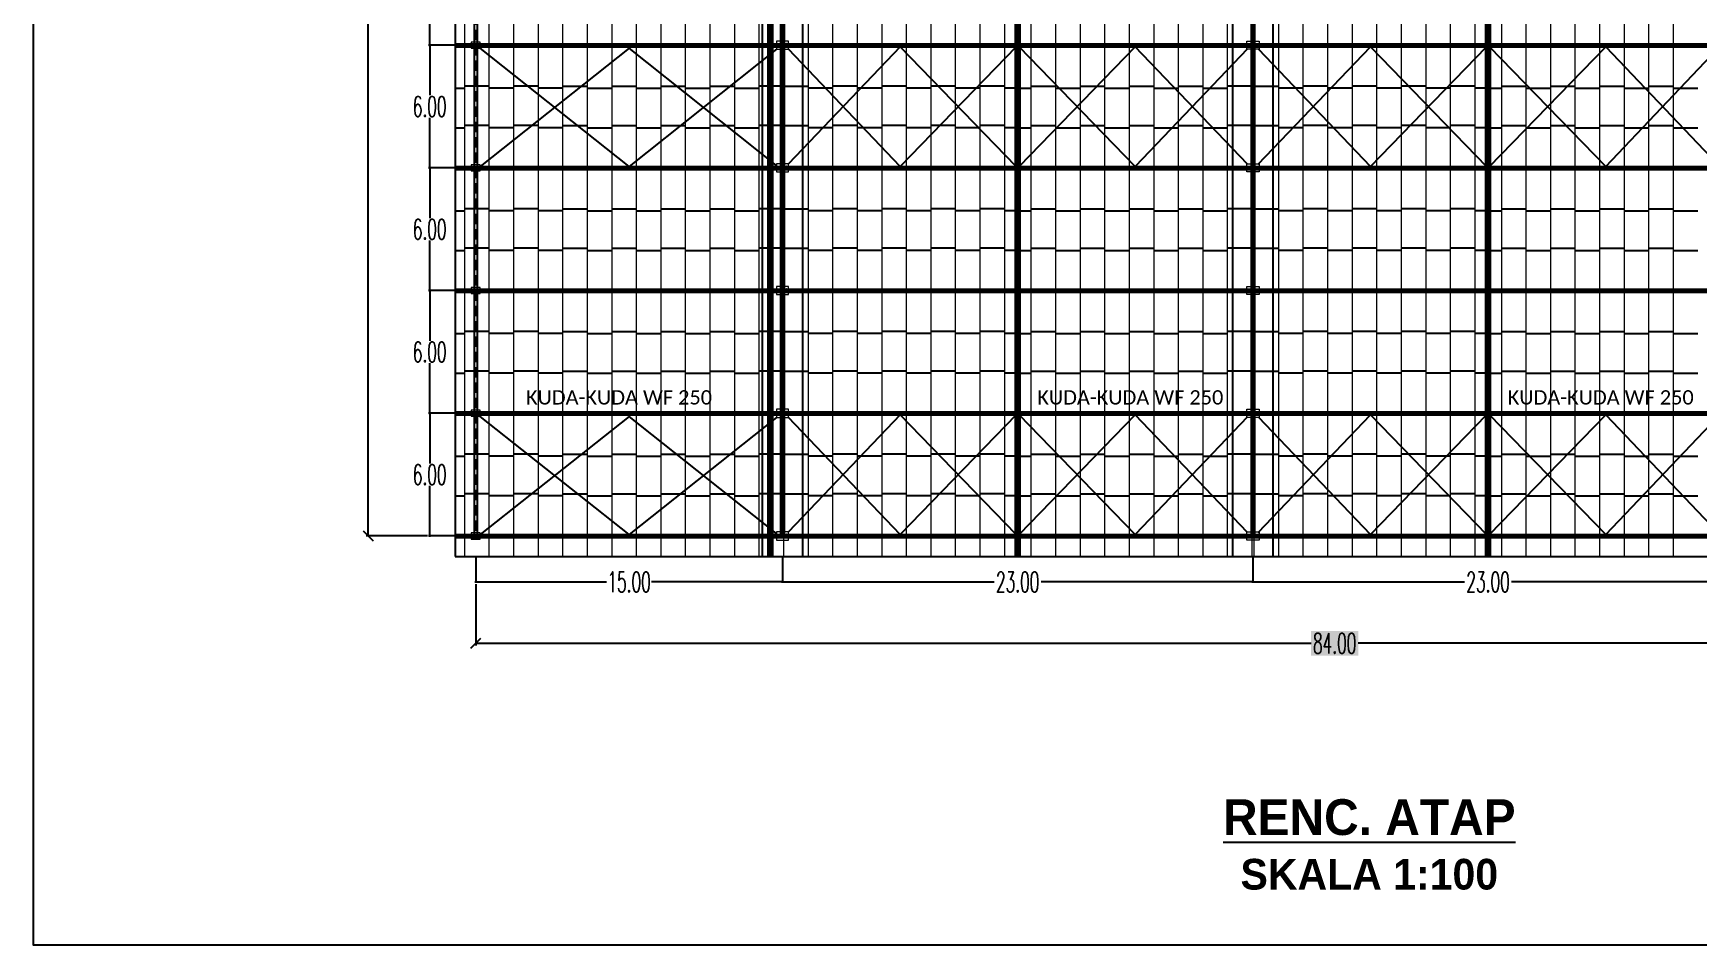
# Model space of a CAD drawing. Header units: millimetres. Extents: x 2491 to 3310, y 1470 to 1581.
# Drawn here: x 3083.6 to 3165, y 1490.7 to 1535.3 of the extents above; entities that cross this region are included whole.
import ezdxf

# ---------------------------------------------------------------- set-up
doc = ezdxf.new("R2010")
doc.units = ezdxf.units.MM
doc.linetypes.add('HIDDEN', pattern=[0.375, 0.25, -0.125])
for name, color, linetype in [('Atap', 3, 'Continuous'), ('GR', 7, 'Continuous'), ('KOP TEKS', 1, 'Continuous')]:
    doc.layers.add(name, color=color, linetype=linetype)
for name, color, linetype, lineweight in [('GRS-TIPIS', 253, 'Continuous', 9), ('HAT', 8, 'Continuous', 9), ('Pondasi', 6, 'Continuous', 9)]:
    doc.layers.add(name, color=color, linetype=linetype, lineweight=lineweight)
doc.styles.add('-DIM2', font='simplex.shx', dxfattribs={"width": 0.55})
doc.styles.get("Standard").update_dxf_attribs({"font": 'arial.ttf'})
doc.dimstyles.new('DENAH KANTOR', dxfattribs={"dimtxt": 1, "dimasz": 0.05, "dimexe": 0.05, "dimexo": 0.05, "dimgap": 0.05, "dimtad": 0, "dimtih": 1, "dimtoh": 1, "dimzin": 0, "dimdsep": 46, "dimtxsty": '-DIM2', "dimblk": 'ARCHTICK', "dimcen": 0.3, "dimdle": 0.05, "dimclrd": 1, "dimclre": 1, "dimclrt": 7, "dimadec": 0, "dimazin": 0, "dimtfac": 1, "dimtix": 1, "dimtofl": 0, "dimtmove": 0, "dimatfit": 3, "dimldrblk": 'ARCHTICK', "dimfxl": 1, "dimtolj": 1, "dimtzin": 0, "dimarcsym": 0})
doc.dimstyles.new('DIMENSI WARNA 2.1', dxfattribs={"dimtxt": 1, "dimasz": 0.5, "dimexe": 0.1, "dimexo": 0.1, "dimgap": 0.05, "dimtad": 0, "dimtih": 1, "dimtoh": 1, "dimrnd": 0.0025, "dimzin": 0, "dimdsep": 46, "dimtxsty": '-DIM2', "dimblk": 'ARCHTICK', "dimcen": 0.1, "dimclrd": 1, "dimclre": 1, "dimclrt": 256, "dimadec": 0, "dimazin": 0, "dimtfac": 1, "dimtofl": 0, "dimtmove": 0, "dimatfit": 3, "dimldrblk": 'ARCHTICK', "dimfxl": 0.18, "dimtfill": 2, "dimtfillclr": 256, "dimtolj": 1, "dimtzin": 0, "dimarcsym": 0})

# ---------------------------------------------------------------- blocks, each defined once
blk = doc.blocks.new('_ArchTick')
at = {"color": 0, "linetype": 'ByBlock', "const_width": 0.15}
blk.add_lwpolyline([(-0.5, -0.5), (0.5, 0.5)], dxfattribs=at)
blk = doc.blocks.new('*D211')
at = {"layer": 'Defpoints', "color": 0, "transparency": 16777216}
for p in [(3099.952, 1570.733), (3102.952, 1570.733), (3102.952, 1510.733)]:
    blk.add_point(p, dxfattribs=at)
at = {"layer": 'GR', "color": 1, "lineweight": -2, "transparency": 16777216}
for p, q in [((3102.852, 1570.733), (3099.852, 1570.733)), ((3099.952, 1570.733), (3099.952, 1541.283)), ((3099.952, 1510.733), (3099.952, 1540.183)), ((3102.852, 1510.733), (3099.852, 1510.733))]:
    blk.add_line(p, q, dxfattribs=at)
at = {"layer": 'GR', "color": 1, "lineweight": -2, "transparency": 16777216, "xscale": 0.5, "yscale": 0.5, "zscale": 0.5}
for p, rotation in [((3099.952, 1570.733), 90), ((3099.952, 1510.733), 270)]:
    blk.add_blockref('_ArchTick', p, dxfattribs=dict(at, rotation=rotation))
at = {"layer": 'GR', "color": 240, "transparency": 16777216, "insert": (3099.952, 1540.733), "char_height": 1, "attachment_point": 5, "style": '-DIM2', "bg_fill": 1, "box_fill_scale": 1.1, "bg_fill_color": 256, "bg_fill_true_color": 16180224, "bg_fill_transparency": 0}
blk.add_mtext('\\A1;60.00', dxfattribs=at)
blk = doc.blocks.new('*D216')
at = {"layer": 'Defpoints', "color": 0, "linetype": 'Continuous', "transparency": 16777216}
for p in [(3102.952, 1528.733), (3104.202, 1528.733), (3104.202, 1522.733)]:
    blk.add_point(p, dxfattribs=at)
at = {"layer": 'GR', "color": 1, "linetype": 'Continuous', "lineweight": -2, "transparency": 16777216}
for p, q in [((3104.152, 1528.733), (3102.902, 1528.733)), ((3102.952, 1528.783), (3102.952, 1526.283)), ((3102.952, 1522.683), (3102.952, 1525.183)), ((3104.152, 1522.733), (3102.902, 1522.733))]:
    blk.add_line(p, q, dxfattribs=at)
at = {"layer": 'GR', "color": 1, "linetype": 'Continuous', "lineweight": -2, "transparency": 16777216, "xscale": 0.05, "yscale": 0.05, "zscale": 0.05}
for p, rotation in [((3102.952, 1528.733), 90), ((3102.952, 1522.733), 270)]:
    blk.add_blockref('_ArchTick', p, dxfattribs=dict(at, rotation=rotation))
at = {"layer": 'GR', "color": 7, "linetype": 'Continuous', "transparency": 16777216, "insert": (3102.952, 1525.733), "char_height": 1, "attachment_point": 5, "style": '-DIM2'}
blk.add_mtext('\\A1;6.00', dxfattribs=at)
blk = doc.blocks.new('*D217')
at = {"layer": 'Defpoints', "color": 0, "linetype": 'Continuous', "transparency": 16777216}
for p in [(3102.952, 1534.733), (3104.202, 1534.733), (3104.202, 1528.733)]:
    blk.add_point(p, dxfattribs=at)
at = {"layer": 'GR', "color": 1, "linetype": 'Continuous', "lineweight": -2, "transparency": 16777216}
for p, q in [((3104.152, 1534.733), (3102.902, 1534.733)), ((3102.952, 1534.783), (3102.952, 1532.283)), ((3102.952, 1528.683), (3102.952, 1531.183)), ((3104.152, 1528.733), (3102.902, 1528.733))]:
    blk.add_line(p, q, dxfattribs=at)
at = {"layer": 'GR', "color": 1, "linetype": 'Continuous', "lineweight": -2, "transparency": 16777216, "xscale": 0.05, "yscale": 0.05, "zscale": 0.05}
for p, rotation in [((3102.952, 1534.733), 90), ((3102.952, 1528.733), 270)]:
    blk.add_blockref('_ArchTick', p, dxfattribs=dict(at, rotation=rotation))
at = {"layer": 'GR', "color": 7, "linetype": 'Continuous', "transparency": 16777216, "insert": (3102.952, 1531.733), "char_height": 1, "attachment_point": 5, "style": '-DIM2'}
blk.add_mtext('\\A1;6.00', dxfattribs=at)
blk = doc.blocks.new('*D219')
at = {"layer": 'Defpoints', "color": 0, "linetype": 'Continuous', "transparency": 16777216}
for p in [(3104.202, 1540.733), (3102.952, 1534.733), (3104.202, 1534.733)]:
    blk.add_point(p, dxfattribs=at)
at = {"layer": 'GR', "color": 1, "linetype": 'Continuous', "lineweight": -2, "transparency": 16777216}
for p, q in [((3104.152, 1540.733), (3102.902, 1540.733)), ((3102.952, 1540.783), (3102.952, 1538.283)), ((3102.952, 1534.683), (3102.952, 1537.183)), ((3104.152, 1534.733), (3102.902, 1534.733))]:
    blk.add_line(p, q, dxfattribs=at)
at = {"layer": 'GR', "color": 1, "linetype": 'Continuous', "lineweight": -2, "transparency": 16777216, "xscale": 0.05, "yscale": 0.05, "zscale": 0.05}
for p, rotation in [((3102.952, 1540.733), 90), ((3102.952, 1534.733), 270)]:
    blk.add_blockref('_ArchTick', p, dxfattribs=dict(at, rotation=rotation))
at = {"layer": 'GR', "color": 7, "linetype": 'Continuous', "transparency": 16777216, "insert": (3102.952, 1537.733), "char_height": 1, "attachment_point": 5, "style": '-DIM2'}
blk.add_mtext('\\A1;6.00', dxfattribs=at)
blk = doc.blocks.new('*D220')
at = {"layer": 'Defpoints', "color": 0, "linetype": 'Continuous', "transparency": 16777216}
for p in [(3104.202, 1522.733), (3102.952, 1516.733), (3104.202, 1516.733)]:
    blk.add_point(p, dxfattribs=at)
at = {"layer": 'GR', "color": 1, "linetype": 'Continuous', "lineweight": -2, "transparency": 16777216}
for p, q in [((3104.152, 1522.733), (3102.902, 1522.733)), ((3102.952, 1522.783), (3102.952, 1520.283)), ((3102.952, 1516.683), (3102.952, 1519.183)), ((3104.152, 1516.733), (3102.902, 1516.733))]:
    blk.add_line(p, q, dxfattribs=at)
at = {"layer": 'GR', "color": 1, "linetype": 'Continuous', "lineweight": -2, "transparency": 16777216, "xscale": 0.05, "yscale": 0.05, "zscale": 0.05}
for p, rotation in [((3102.952, 1522.733), 90), ((3102.952, 1516.733), 270)]:
    blk.add_blockref('_ArchTick', p, dxfattribs=dict(at, rotation=rotation))
at = {"layer": 'GR', "color": 7, "linetype": 'Continuous', "transparency": 16777216, "insert": (3102.952, 1519.733), "char_height": 1, "attachment_point": 5, "style": '-DIM2'}
blk.add_mtext('\\A1;6.00', dxfattribs=at)
blk = doc.blocks.new('*D221')
at = {"layer": 'Defpoints', "color": 0, "linetype": 'Continuous', "transparency": 16777216}
for p in [(3104.202, 1516.733), (3102.952, 1510.733), (3104.202, 1510.733)]:
    blk.add_point(p, dxfattribs=at)
at = {"layer": 'GR', "color": 1, "linetype": 'Continuous', "lineweight": -2, "transparency": 16777216}
for p, q in [((3104.152, 1516.733), (3102.902, 1516.733)), ((3102.952, 1516.783), (3102.952, 1514.283)), ((3102.952, 1510.683), (3102.952, 1513.183)), ((3104.152, 1510.733), (3102.902, 1510.733))]:
    blk.add_line(p, q, dxfattribs=at)
at = {"layer": 'GR', "color": 1, "linetype": 'Continuous', "lineweight": -2, "transparency": 16777216, "xscale": 0.05, "yscale": 0.05, "zscale": 0.05}
for p, rotation in [((3102.952, 1516.733), 90), ((3102.952, 1510.733), 270)]:
    blk.add_blockref('_ArchTick', p, dxfattribs=dict(at, rotation=rotation))
at = {"layer": 'GR', "color": 7, "linetype": 'Continuous', "transparency": 16777216, "insert": (3102.952, 1513.733), "char_height": 1, "attachment_point": 5, "style": '-DIM2'}
blk.add_mtext('\\A1;6.00', dxfattribs=at)
blk = doc.blocks.new('*D222')
at = {"layer": 'Defpoints', "color": 0, "linetype": 'Continuous', "transparency": 16777216}
for p in [(3105.202, 1509.733), (3120.202, 1509.733), (3120.202, 1508.483)]:
    blk.add_point(p, dxfattribs=at)
at = {"layer": 'GR', "color": 1, "linetype": 'Continuous', "lineweight": -2, "transparency": 16777216}
for p, q in [((3105.202, 1509.683), (3105.202, 1508.433)), ((3120.202, 1509.683), (3120.202, 1508.433)), ((3105.152, 1508.483), (3111.605, 1508.483)), ((3120.252, 1508.483), (3113.8, 1508.483))]:
    blk.add_line(p, q, dxfattribs=at)
at = {"layer": 'GR', "color": 1, "linetype": 'Continuous', "lineweight": -2, "transparency": 16777216, "xscale": 0.05, "yscale": 0.05, "zscale": 0.05, "rotation": 180}
blk.add_blockref('_ArchTick', (3105.202, 1508.483), dxfattribs=at)
at = {"layer": 'GR', "color": 1, "linetype": 'Continuous', "lineweight": -2, "transparency": 16777216, "xscale": 0.05, "yscale": 0.05, "zscale": 0.05}
blk.add_blockref('_ArchTick', (3120.202, 1508.483), dxfattribs=at)
at = {"layer": 'GR', "color": 7, "linetype": 'Continuous', "transparency": 16777216, "insert": (3112.702, 1508.483), "char_height": 1, "attachment_point": 5, "style": '-DIM2'}
blk.add_mtext('\\A1;15.00', dxfattribs=at)
blk = doc.blocks.new('*D223')
at = {"layer": 'Defpoints', "color": 0, "linetype": 'Continuous', "transparency": 16777216}
for p in [(3120.202, 1509.733), (3143.202, 1509.733), (3143.202, 1508.483)]:
    blk.add_point(p, dxfattribs=at)
at = {"layer": 'GR', "color": 1, "linetype": 'Continuous', "lineweight": -2, "transparency": 16777216}
for p, q in [((3120.202, 1509.683), (3120.202, 1508.433)), ((3143.202, 1509.683), (3143.202, 1508.433)), ((3120.152, 1508.483), (3130.552, 1508.483)), ((3143.252, 1508.483), (3132.852, 1508.483))]:
    blk.add_line(p, q, dxfattribs=at)
at = {"layer": 'GR', "color": 1, "linetype": 'Continuous', "lineweight": -2, "transparency": 16777216, "xscale": 0.05, "yscale": 0.05, "zscale": 0.05, "rotation": 180}
blk.add_blockref('_ArchTick', (3120.202, 1508.483), dxfattribs=at)
at = {"layer": 'GR', "color": 1, "linetype": 'Continuous', "lineweight": -2, "transparency": 16777216, "xscale": 0.05, "yscale": 0.05, "zscale": 0.05}
blk.add_blockref('_ArchTick', (3143.202, 1508.483), dxfattribs=at)
at = {"layer": 'GR', "color": 7, "linetype": 'Continuous', "transparency": 16777216, "insert": (3131.702, 1508.483), "char_height": 1, "attachment_point": 5, "style": '-DIM2'}
blk.add_mtext('\\A1;23.00', dxfattribs=at)
blk = doc.blocks.new('*D224')
at = {"layer": 'Defpoints', "color": 0, "linetype": 'Continuous', "transparency": 16777216}
for p in [(3143.202, 1509.733), (3166.202, 1509.733), (3143.202, 1508.483)]:
    blk.add_point(p, dxfattribs=at)
at = {"layer": 'GR', "color": 1, "linetype": 'Continuous', "lineweight": -2, "transparency": 16777216}
for p, q in [((3143.202, 1509.683), (3143.202, 1508.433)), ((3166.202, 1509.683), (3166.202, 1508.433)), ((3143.152, 1508.483), (3153.552, 1508.483)), ((3166.252, 1508.483), (3155.852, 1508.483))]:
    blk.add_line(p, q, dxfattribs=at)
at = {"layer": 'GR', "color": 1, "linetype": 'Continuous', "lineweight": -2, "transparency": 16777216, "xscale": 0.05, "yscale": 0.05, "zscale": 0.05, "rotation": 180}
blk.add_blockref('_ArchTick', (3143.202, 1508.483), dxfattribs=at)
at = {"layer": 'GR', "color": 1, "linetype": 'Continuous', "lineweight": -2, "transparency": 16777216, "xscale": 0.05, "yscale": 0.05, "zscale": 0.05}
blk.add_blockref('_ArchTick', (3166.202, 1508.483), dxfattribs=at)
at = {"layer": 'GR', "color": 7, "linetype": 'Continuous', "transparency": 16777216, "insert": (3154.702, 1508.483), "char_height": 1, "attachment_point": 5, "style": '-DIM2'}
blk.add_mtext('\\A1;23.00', dxfattribs=at)
blk = doc.blocks.new('*D226')
at = {"layer": 'Defpoints', "color": 0, "transparency": 16777216}
for p in [(3105.202, 1508.483), (3189.202, 1508.483), (3189.202, 1505.483)]:
    blk.add_point(p, dxfattribs=at)
at = {"layer": 'GR', "color": 1, "lineweight": -2, "transparency": 16777216}
for p, q in [((3105.202, 1508.383), (3105.202, 1505.383)), ((3189.202, 1508.383), (3189.202, 1505.383)), ((3105.202, 1505.483), (3146.052, 1505.483)), ((3189.202, 1505.483), (3148.352, 1505.483))]:
    blk.add_line(p, q, dxfattribs=at)
at = {"layer": 'GR', "color": 1, "lineweight": -2, "transparency": 16777216, "xscale": 0.5, "yscale": 0.5, "zscale": 0.5, "rotation": 180}
blk.add_blockref('_ArchTick', (3105.202, 1505.483), dxfattribs=at)
at = {"layer": 'GR', "color": 1, "lineweight": -2, "transparency": 16777216, "xscale": 0.5, "yscale": 0.5, "zscale": 0.5}
blk.add_blockref('_ArchTick', (3189.202, 1505.483), dxfattribs=at)
at = {"layer": 'GR', "color": 240, "transparency": 16777216, "insert": (3147.202, 1505.483), "char_height": 1, "attachment_point": 5, "style": '-DIM2', "bg_fill": 1, "box_fill_scale": 1.1, "bg_fill_color": 256, "bg_fill_true_color": 16180224, "bg_fill_transparency": 0}
blk.add_mtext('\\A1;84.00', dxfattribs=at)
blk = doc.blocks.new('WF300')
at = {"layer": 'Pondasi'}
for p, q in [((4219.408, -132.102), (4219.418, -132.102)), ((4219.418, -131.977), (4219.418, -132.102)), ((4219.418, -132.034), (4219.698, -132.034)), ((4219.418, -132.044), (4219.698, -132.044)), ((4219.558, -132.044), (4219.558, -132.034)), ((4219.698, -132.102), (4219.698, -131.977)), ((4219.698, -132.102), (4219.708, -132.102))]:
    blk.add_line(p, q, dxfattribs=at)
blk.add_lwpolyline([(4219.783, -132.189), (4219.783, -131.889), (4219.333, -131.889), (4219.333, -132.189)], close=True, dxfattribs=at)
for points in [[(4219.418, -131.977), (4219.408, -131.977), (4219.408, -132.102)], [(4219.708, -132.102), (4219.708, -131.977), (4219.698, -131.977)]]:
    blk.add_lwpolyline(points, dxfattribs=at)

msp = doc.modelspace()

# ---------------------------------------------------------------- linework, layer by layer
at = {"color": 1}
for p, q in [((3119.602, 1571.733), (3119.602, 1509.733)), ((3131.702, 1571.733), (3131.702, 1509.733)), ((3154.702, 1571.733), (3154.702, 1509.733)), ((3104.202, 1534.733), (3190.202, 1534.733)), ((3104.202, 1532.633), (3104.652, 1532.633)), ((3105.852, 1532.733), (3104.652, 1532.733)), ((3107.052, 1532.633), (3105.852, 1532.633)), ((3108.252, 1532.733), (3107.052, 1532.733)), ((3109.452, 1532.633), (3108.252, 1532.633)), ((3109.452, 1532.733), (3110.652, 1532.733)), ((3110.652, 1532.633), (3111.852, 1532.633)), ((3111.852, 1532.733), (3113.052, 1532.733)), ((3113.052, 1532.633), (3114.252, 1532.633)), ((3114.252, 1532.733), (3115.452, 1532.733)), ((3115.452, 1532.633), (3116.652, 1532.633)), ((3116.652, 1532.733), (3117.852, 1532.733)), ((3117.852, 1532.633), (3119.052, 1532.633)), ((3120.302, 1532.733), (3119.052, 1532.733)), ((3120.202, 1532.733), (3121.452, 1532.733)), ((3122.652, 1532.633), (3121.452, 1532.633)), ((3123.852, 1532.733), (3122.652, 1532.733)), ((3125.052, 1532.633), (3123.852, 1532.633)), ((3126.252, 1532.733), (3125.052, 1532.733)), ((3127.452, 1532.633), (3126.252, 1532.633)), ((3128.652, 1532.733), (3127.452, 1532.733)), ((3129.852, 1532.633), (3128.652, 1532.633)), ((3131.052, 1532.733), (3129.852, 1532.733)), ((3131.702, 1532.633), (3131.052, 1532.633)), ((3131.702, 1532.633), (3132.352, 1532.633)), ((3132.352, 1532.733), (3133.552, 1532.733)), ((3133.552, 1532.633), (3134.752, 1532.633)), ((3134.752, 1532.733), (3135.952, 1532.733)), ((3135.952, 1532.633), (3137.152, 1532.633)), ((3137.152, 1532.733), (3138.352, 1532.733)), ((3138.352, 1532.633), (3139.552, 1532.633)), ((3139.552, 1532.733), (3140.752, 1532.733)), ((3140.752, 1532.633), (3141.952, 1532.633)), ((3143.202, 1532.733), (3141.952, 1532.733)), ((3143.202, 1532.733), (3144.452, 1532.733)), ((3145.652, 1532.633), (3144.452, 1532.633)), ((3146.852, 1532.733), (3145.652, 1532.733)), ((3148.052, 1532.633), (3146.852, 1532.633)), ((3149.252, 1532.733), (3148.052, 1532.733)), ((3150.452, 1532.633), (3149.252, 1532.633)), ((3151.652, 1532.733), (3150.452, 1532.733)), ((3152.852, 1532.633), (3151.652, 1532.633)), ((3154.052, 1532.733), (3152.852, 1532.733)), ((3154.702, 1532.633), (3154.052, 1532.633)), ((3154.702, 1532.633), (3155.352, 1532.633)), ((3155.352, 1532.733), (3156.552, 1532.733)), ((3156.552, 1532.633), (3157.752, 1532.633)), ((3157.752, 1532.733), (3158.952, 1532.733)), ((3158.952, 1532.633), (3160.152, 1532.633)), ((3160.152, 1532.733), (3161.352, 1532.733)), ((3161.352, 1532.633), (3162.552, 1532.633)), ((3162.552, 1532.733), (3163.752, 1532.733)), ((3163.752, 1532.633), (3164.952, 1532.633)), ((3105.852, 1530.8), (3104.652, 1530.8)), ((3108.252, 1530.8), (3107.052, 1530.8)), ((3109.452, 1530.8), (3110.652, 1530.8)), ((3111.852, 1530.8), (3113.052, 1530.8)), ((3114.252, 1530.8), (3115.452, 1530.8)), ((3116.652, 1530.8), (3117.852, 1530.8)), ((3120.302, 1530.8), (3119.052, 1530.8)), ((3120.202, 1530.8), (3121.452, 1530.8)), ((3123.852, 1530.8), (3122.652, 1530.8)), ((3126.252, 1530.8), (3125.052, 1530.8)), ((3128.652, 1530.8), (3127.452, 1530.8)), ((3131.052, 1530.8), (3129.852, 1530.8)), ((3132.352, 1530.8), (3133.552, 1530.8)), ((3134.752, 1530.8), (3135.952, 1530.8)), ((3137.152, 1530.8), (3138.352, 1530.8)), ((3139.552, 1530.8), (3140.752, 1530.8)), ((3143.152, 1530.8), (3141.952, 1530.8)), ((3143.252, 1530.8), (3144.452, 1530.8)), ((3146.852, 1530.8), (3145.652, 1530.8)), ((3149.252, 1530.8), (3148.052, 1530.8)), ((3151.652, 1530.8), (3150.452, 1530.8)), ((3154.052, 1530.8), (3152.852, 1530.8)), ((3155.352, 1530.8), (3156.552, 1530.8)), ((3157.752, 1530.8), (3158.952, 1530.8)), ((3160.152, 1530.8), (3161.352, 1530.8)), ((3162.552, 1530.8), (3163.752, 1530.8)), ((3104.202, 1530.7), (3104.652, 1530.7)), ((3107.052, 1530.7), (3105.852, 1530.7)), ((3109.452, 1530.7), (3108.252, 1530.7)), ((3110.652, 1530.7), (3111.852, 1530.7)), ((3113.052, 1530.7), (3114.252, 1530.7)), ((3115.452, 1530.7), (3116.652, 1530.7)), ((3117.852, 1530.7), (3119.052, 1530.7)), ((3122.652, 1530.7), (3121.452, 1530.7)), ((3125.052, 1530.7), (3123.852, 1530.7)), ((3127.452, 1530.7), (3126.252, 1530.7)), ((3129.852, 1530.7), (3128.652, 1530.7)), ((3131.702, 1530.7), (3131.052, 1530.7)), ((3131.702, 1530.7), (3132.352, 1530.7)), ((3133.552, 1530.7), (3134.752, 1530.7)), ((3135.952, 1530.7), (3137.152, 1530.7)), ((3138.352, 1530.7), (3139.552, 1530.7)), ((3140.752, 1530.7), (3141.952, 1530.7)), ((3145.652, 1530.7), (3144.452, 1530.7)), ((3148.052, 1530.7), (3146.852, 1530.7)), ((3150.452, 1530.7), (3149.252, 1530.7)), ((3152.852, 1530.7), (3151.652, 1530.7)), ((3154.702, 1530.7), (3154.052, 1530.7)), ((3154.702, 1530.7), (3155.352, 1530.7)), ((3156.552, 1530.7), (3157.752, 1530.7)), ((3158.952, 1530.7), (3160.152, 1530.7)), ((3161.352, 1530.7), (3162.552, 1530.7)), ((3163.752, 1530.7), (3164.952, 1530.7)), ((3104.202, 1528.733), (3190.202, 1528.733)), ((3105.852, 1526.733), (3104.652, 1526.733)), ((3108.252, 1526.733), (3107.052, 1526.733)), ((3109.452, 1526.733), (3110.652, 1526.733)), ((3111.852, 1526.733), (3113.052, 1526.733)), ((3114.252, 1526.733), (3115.452, 1526.733)), ((3116.652, 1526.733), (3117.852, 1526.733)), ((3120.302, 1526.733), (3119.052, 1526.733)), ((3120.202, 1526.733), (3121.452, 1526.733)), ((3123.852, 1526.733), (3122.652, 1526.733)), ((3126.252, 1526.733), (3125.052, 1526.733)), ((3128.652, 1526.733), (3127.452, 1526.733)), ((3131.052, 1526.733), (3129.852, 1526.733)), ((3132.352, 1526.733), (3133.552, 1526.733)), ((3134.752, 1526.733), (3135.952, 1526.733)), ((3137.152, 1526.733), (3138.352, 1526.733)), ((3139.552, 1526.733), (3140.752, 1526.733)), ((3143.202, 1526.733), (3141.952, 1526.733)), ((3143.202, 1526.733), (3144.452, 1526.733)), ((3146.852, 1526.733), (3145.652, 1526.733)), ((3149.252, 1526.733), (3148.052, 1526.733)), ((3151.652, 1526.733), (3150.452, 1526.733)), ((3154.052, 1526.733), (3152.852, 1526.733)), ((3155.352, 1526.733), (3156.552, 1526.733)), ((3157.752, 1526.733), (3158.952, 1526.733)), ((3160.152, 1526.733), (3161.352, 1526.733)), ((3162.552, 1526.733), (3163.752, 1526.733)), ((3104.202, 1526.633), (3104.652, 1526.633)), ((3107.052, 1526.633), (3105.852, 1526.633)), ((3109.452, 1526.633), (3108.252, 1526.633)), ((3110.652, 1526.633), (3111.852, 1526.633)), ((3113.052, 1526.633), (3114.252, 1526.633)), ((3115.452, 1526.633), (3116.652, 1526.633)), ((3117.852, 1526.633), (3119.052, 1526.633)), ((3122.652, 1526.633), (3121.452, 1526.633)), ((3125.052, 1526.633), (3123.852, 1526.633)), ((3127.452, 1526.633), (3126.252, 1526.633)), ((3129.852, 1526.633), (3128.652, 1526.633)), ((3131.702, 1526.633), (3131.052, 1526.633)), ((3131.702, 1526.633), (3132.352, 1526.633)), ((3133.552, 1526.633), (3134.752, 1526.633)), ((3135.952, 1526.633), (3137.152, 1526.633)), ((3138.352, 1526.633), (3139.552, 1526.633)), ((3140.752, 1526.633), (3141.952, 1526.633)), ((3145.652, 1526.633), (3144.452, 1526.633)), ((3148.052, 1526.633), (3146.852, 1526.633)), ((3150.452, 1526.633), (3149.252, 1526.633)), ((3152.852, 1526.633), (3151.652, 1526.633)), ((3154.702, 1526.633), (3154.052, 1526.633)), ((3154.702, 1526.633), (3155.352, 1526.633)), ((3156.552, 1526.633), (3157.752, 1526.633)), ((3158.952, 1526.633), (3160.152, 1526.633)), ((3161.352, 1526.633), (3162.552, 1526.633)), ((3163.752, 1526.633), (3164.952, 1526.633)), ((3104.202, 1524.7), (3104.652, 1524.7)), ((3105.852, 1524.8), (3104.652, 1524.8)), ((3107.052, 1524.7), (3105.852, 1524.7)), ((3108.252, 1524.8), (3107.052, 1524.8)), ((3109.452, 1524.7), (3108.252, 1524.7)), ((3109.452, 1524.8), (3110.652, 1524.8)), ((3110.652, 1524.7), (3111.852, 1524.7)), ((3111.852, 1524.8), (3113.052, 1524.8)), ((3113.052, 1524.7), (3114.252, 1524.7)), ((3114.252, 1524.8), (3115.452, 1524.8)), ((3115.452, 1524.7), (3116.652, 1524.7)), ((3116.652, 1524.8), (3117.852, 1524.8)), ((3117.852, 1524.7), (3119.052, 1524.7)), ((3120.302, 1524.8), (3119.052, 1524.8)), ((3120.202, 1524.8), (3121.452, 1524.8)), ((3122.652, 1524.7), (3121.452, 1524.7)), ((3123.852, 1524.8), (3122.652, 1524.8)), ((3125.052, 1524.7), (3123.852, 1524.7)), ((3126.252, 1524.8), (3125.052, 1524.8)), ((3127.452, 1524.7), (3126.252, 1524.7)), ((3128.652, 1524.8), (3127.452, 1524.8)), ((3129.852, 1524.7), (3128.652, 1524.7)), ((3131.052, 1524.8), (3129.852, 1524.8)), ((3131.702, 1524.7), (3131.052, 1524.7)), ((3131.702, 1524.7), (3132.352, 1524.7)), ((3132.352, 1524.8), (3133.552, 1524.8)), ((3133.552, 1524.7), (3134.752, 1524.7)), ((3134.752, 1524.8), (3135.952, 1524.8)), ((3135.952, 1524.7), (3137.152, 1524.7)), ((3137.152, 1524.8), (3138.352, 1524.8)), ((3138.352, 1524.7), (3139.552, 1524.7)), ((3139.552, 1524.8), (3140.752, 1524.8)), ((3140.752, 1524.7), (3141.952, 1524.7)), ((3143.152, 1524.8), (3141.952, 1524.8)), ((3143.252, 1524.8), (3144.452, 1524.8)), ((3145.652, 1524.7), (3144.452, 1524.7)), ((3146.852, 1524.8), (3145.652, 1524.8)), ((3148.052, 1524.7), (3146.852, 1524.7)), ((3149.252, 1524.8), (3148.052, 1524.8)), ((3150.452, 1524.7), (3149.252, 1524.7)), ((3151.652, 1524.8), (3150.452, 1524.8)), ((3152.852, 1524.7), (3151.652, 1524.7)), ((3154.052, 1524.8), (3152.852, 1524.8)), ((3154.702, 1524.7), (3154.052, 1524.7)), ((3154.702, 1524.7), (3155.352, 1524.7)), ((3155.352, 1524.8), (3156.552, 1524.8)), ((3156.552, 1524.7), (3157.752, 1524.7)), ((3157.752, 1524.8), (3158.952, 1524.8)), ((3158.952, 1524.7), (3160.152, 1524.7)), ((3160.152, 1524.8), (3161.352, 1524.8)), ((3161.352, 1524.7), (3162.552, 1524.7)), ((3162.552, 1524.8), (3163.752, 1524.8)), ((3163.752, 1524.7), (3164.952, 1524.7)), ((3104.202, 1522.733), (3190.202, 1522.733)), ((3104.202, 1520.633), (3104.652, 1520.633)), ((3105.852, 1520.733), (3104.652, 1520.733)), ((3107.052, 1520.633), (3105.852, 1520.633)), ((3108.252, 1520.733), (3107.052, 1520.733)), ((3109.452, 1520.633), (3108.252, 1520.633)), ((3109.452, 1520.733), (3110.652, 1520.733)), ((3110.652, 1520.633), (3111.852, 1520.633)), ((3111.852, 1520.733), (3113.052, 1520.733)), ((3113.052, 1520.633), (3114.252, 1520.633)), ((3114.252, 1520.733), (3115.452, 1520.733)), ((3115.452, 1520.633), (3116.652, 1520.633)), ((3116.652, 1520.733), (3117.852, 1520.733)), ((3117.852, 1520.633), (3119.052, 1520.633)), ((3120.302, 1520.733), (3119.052, 1520.733)), ((3120.202, 1520.733), (3121.452, 1520.733)), ((3122.652, 1520.633), (3121.452, 1520.633)), ((3123.852, 1520.733), (3122.652, 1520.733)), ((3125.052, 1520.633), (3123.852, 1520.633)), ((3126.252, 1520.733), (3125.052, 1520.733)), ((3127.452, 1520.633), (3126.252, 1520.633)), ((3128.652, 1520.733), (3127.452, 1520.733)), ((3129.852, 1520.633), (3128.652, 1520.633)), ((3131.052, 1520.733), (3129.852, 1520.733)), ((3131.702, 1520.633), (3131.052, 1520.633)), ((3131.702, 1520.633), (3132.352, 1520.633)), ((3132.352, 1520.733), (3133.552, 1520.733)), ((3133.552, 1520.633), (3134.752, 1520.633)), ((3134.752, 1520.733), (3135.952, 1520.733)), ((3135.952, 1520.633), (3137.152, 1520.633)), ((3137.152, 1520.733), (3138.352, 1520.733)), ((3138.352, 1520.633), (3139.552, 1520.633)), ((3139.552, 1520.733), (3140.752, 1520.733)), ((3140.752, 1520.633), (3141.952, 1520.633)), ((3143.202, 1520.733), (3141.952, 1520.733)), ((3143.202, 1520.733), (3144.452, 1520.733)), ((3145.652, 1520.633), (3144.452, 1520.633)), ((3146.852, 1520.733), (3145.652, 1520.733)), ((3148.052, 1520.633), (3146.852, 1520.633)), ((3149.252, 1520.733), (3148.052, 1520.733)), ((3150.452, 1520.633), (3149.252, 1520.633)), ((3151.652, 1520.733), (3150.452, 1520.733)), ((3152.852, 1520.633), (3151.652, 1520.633)), ((3154.052, 1520.733), (3152.852, 1520.733)), ((3154.702, 1520.633), (3154.052, 1520.633)), ((3154.702, 1520.633), (3155.352, 1520.633)), ((3155.352, 1520.733), (3156.552, 1520.733)), ((3156.552, 1520.633), (3157.752, 1520.633)), ((3157.752, 1520.733), (3158.952, 1520.733)), ((3158.952, 1520.633), (3160.152, 1520.633)), ((3160.152, 1520.733), (3161.352, 1520.733)), ((3161.352, 1520.633), (3162.552, 1520.633)), ((3162.552, 1520.733), (3163.752, 1520.733)), ((3163.752, 1520.633), (3164.952, 1520.633)), ((3104.202, 1518.7), (3104.652, 1518.7)), ((3105.852, 1518.8), (3104.652, 1518.8)), ((3107.052, 1518.7), (3105.852, 1518.7)), ((3108.252, 1518.8), (3107.052, 1518.8)), ((3109.452, 1518.7), (3108.252, 1518.7)), ((3109.452, 1518.8), (3110.652, 1518.8)), ((3110.652, 1518.7), (3111.852, 1518.7)), ((3111.852, 1518.8), (3113.052, 1518.8)), ((3113.052, 1518.7), (3114.252, 1518.7)), ((3114.252, 1518.8), (3115.452, 1518.8)), ((3115.452, 1518.7), (3116.652, 1518.7)), ((3116.652, 1518.8), (3117.852, 1518.8)), ((3117.852, 1518.7), (3119.052, 1518.7)), ((3120.302, 1518.8), (3119.052, 1518.8)), ((3120.202, 1518.8), (3121.452, 1518.8)), ((3122.652, 1518.7), (3121.452, 1518.7)), ((3123.852, 1518.8), (3122.652, 1518.8)), ((3125.052, 1518.7), (3123.852, 1518.7)), ((3126.252, 1518.8), (3125.052, 1518.8)), ((3127.452, 1518.7), (3126.252, 1518.7)), ((3128.652, 1518.8), (3127.452, 1518.8)), ((3129.852, 1518.7), (3128.652, 1518.7)), ((3131.052, 1518.8), (3129.852, 1518.8)), ((3131.702, 1518.7), (3131.052, 1518.7)), ((3131.702, 1518.7), (3132.352, 1518.7)), ((3132.352, 1518.8), (3133.552, 1518.8)), ((3133.552, 1518.7), (3134.752, 1518.7)), ((3134.752, 1518.8), (3135.952, 1518.8)), ((3135.952, 1518.7), (3137.152, 1518.7)), ((3137.152, 1518.8), (3138.352, 1518.8)), ((3138.352, 1518.7), (3139.552, 1518.7)), ((3139.552, 1518.8), (3140.752, 1518.8)), ((3140.752, 1518.7), (3141.952, 1518.7)), ((3143.152, 1518.8), (3141.952, 1518.8)), ((3143.252, 1518.8), (3144.452, 1518.8)), ((3145.652, 1518.7), (3144.452, 1518.7)), ((3146.852, 1518.8), (3145.652, 1518.8)), ((3148.052, 1518.7), (3146.852, 1518.7)), ((3149.252, 1518.8), (3148.052, 1518.8)), ((3150.452, 1518.7), (3149.252, 1518.7)), ((3151.652, 1518.8), (3150.452, 1518.8)), ((3152.852, 1518.7), (3151.652, 1518.7)), ((3154.052, 1518.8), (3152.852, 1518.8)), ((3154.702, 1518.7), (3154.052, 1518.7)), ((3154.702, 1518.7), (3155.352, 1518.7)), ((3155.352, 1518.8), (3156.552, 1518.8)), ((3156.552, 1518.7), (3157.752, 1518.7)), ((3157.752, 1518.8), (3158.952, 1518.8)), ((3158.952, 1518.7), (3160.152, 1518.7)), ((3160.152, 1518.8), (3161.352, 1518.8)), ((3161.352, 1518.7), (3162.552, 1518.7)), ((3162.552, 1518.8), (3163.752, 1518.8)), ((3163.752, 1518.7), (3164.952, 1518.7)), ((3104.202, 1516.733), (3190.202, 1516.733)), ((3104.202, 1514.633), (3104.652, 1514.633)), ((3105.852, 1514.733), (3104.652, 1514.733)), ((3107.052, 1514.633), (3105.852, 1514.633)), ((3108.252, 1514.733), (3107.052, 1514.733)), ((3109.452, 1514.633), (3108.252, 1514.633)), ((3109.452, 1514.733), (3110.652, 1514.733)), ((3110.652, 1514.633), (3111.852, 1514.633)), ((3111.852, 1514.733), (3113.052, 1514.733)), ((3113.052, 1514.633), (3114.252, 1514.633)), ((3114.252, 1514.733), (3115.452, 1514.733)), ((3115.452, 1514.633), (3116.652, 1514.633)), ((3116.652, 1514.733), (3117.852, 1514.733)), ((3117.852, 1514.633), (3119.052, 1514.633)), ((3120.302, 1514.733), (3119.052, 1514.733)), ((3120.202, 1514.733), (3121.452, 1514.733)), ((3122.652, 1514.633), (3121.452, 1514.633)), ((3123.852, 1514.733), (3122.652, 1514.733)), ((3125.052, 1514.633), (3123.852, 1514.633)), ((3126.252, 1514.733), (3125.052, 1514.733)), ((3127.452, 1514.633), (3126.252, 1514.633)), ((3128.652, 1514.733), (3127.452, 1514.733)), ((3129.852, 1514.633), (3128.652, 1514.633)), ((3131.052, 1514.733), (3129.852, 1514.733)), ((3131.702, 1514.633), (3131.052, 1514.633)), ((3131.702, 1514.633), (3132.352, 1514.633)), ((3132.352, 1514.733), (3133.552, 1514.733)), ((3133.552, 1514.633), (3134.752, 1514.633)), ((3134.752, 1514.733), (3135.952, 1514.733)), ((3135.952, 1514.633), (3137.152, 1514.633)), ((3137.152, 1514.733), (3138.352, 1514.733)), ((3138.352, 1514.633), (3139.552, 1514.633)), ((3139.552, 1514.733), (3140.752, 1514.733)), ((3140.752, 1514.633), (3141.952, 1514.633)), ((3143.202, 1514.733), (3141.952, 1514.733)), ((3143.202, 1514.733), (3144.452, 1514.733)), ((3145.652, 1514.633), (3144.452, 1514.633)), ((3146.852, 1514.733), (3145.652, 1514.733)), ((3148.052, 1514.633), (3146.852, 1514.633)), ((3149.252, 1514.733), (3148.052, 1514.733)), ((3150.452, 1514.633), (3149.252, 1514.633)), ((3151.652, 1514.733), (3150.452, 1514.733)), ((3152.852, 1514.633), (3151.652, 1514.633)), ((3154.052, 1514.733), (3152.852, 1514.733)), ((3154.702, 1514.633), (3154.052, 1514.633)), ((3154.702, 1514.633), (3155.352, 1514.633)), ((3155.352, 1514.733), (3156.552, 1514.733)), ((3156.552, 1514.633), (3157.752, 1514.633)), ((3157.752, 1514.733), (3158.952, 1514.733)), ((3158.952, 1514.633), (3160.152, 1514.633)), ((3160.152, 1514.733), (3161.352, 1514.733)), ((3161.352, 1514.633), (3162.552, 1514.633)), ((3162.552, 1514.733), (3163.752, 1514.733)), ((3163.752, 1514.633), (3164.952, 1514.633)), ((3104.202, 1512.7), (3104.652, 1512.7)), ((3105.852, 1512.8), (3104.652, 1512.8)), ((3107.052, 1512.7), (3105.852, 1512.7)), ((3108.252, 1512.8), (3107.052, 1512.8)), ((3109.452, 1512.7), (3108.252, 1512.7)), ((3109.452, 1512.8), (3110.652, 1512.8)), ((3110.652, 1512.7), (3111.852, 1512.7)), ((3111.852, 1512.8), (3113.052, 1512.8)), ((3113.052, 1512.7), (3114.252, 1512.7)), ((3114.252, 1512.8), (3115.452, 1512.8)), ((3115.452, 1512.7), (3116.652, 1512.7)), ((3116.652, 1512.8), (3117.852, 1512.8)), ((3117.852, 1512.7), (3119.052, 1512.7)), ((3120.302, 1512.8), (3119.052, 1512.8)), ((3120.202, 1512.8), (3121.452, 1512.8)), ((3122.652, 1512.7), (3121.452, 1512.7)), ((3123.852, 1512.8), (3122.652, 1512.8)), ((3125.052, 1512.7), (3123.852, 1512.7)), ((3126.252, 1512.8), (3125.052, 1512.8)), ((3127.452, 1512.7), (3126.252, 1512.7)), ((3128.652, 1512.8), (3127.452, 1512.8)), ((3129.852, 1512.7), (3128.652, 1512.7)), ((3131.052, 1512.8), (3129.852, 1512.8)), ((3131.702, 1512.7), (3131.052, 1512.7)), ((3131.702, 1512.7), (3132.352, 1512.7)), ((3132.352, 1512.8), (3133.552, 1512.8)), ((3133.552, 1512.7), (3134.752, 1512.7)), ((3134.752, 1512.8), (3135.952, 1512.8)), ((3135.952, 1512.7), (3137.152, 1512.7)), ((3137.152, 1512.8), (3138.352, 1512.8)), ((3138.352, 1512.7), (3139.552, 1512.7)), ((3139.552, 1512.8), (3140.752, 1512.8)), ((3140.752, 1512.7), (3141.952, 1512.7)), ((3143.152, 1512.8), (3141.952, 1512.8)), ((3143.252, 1512.8), (3144.452, 1512.8)), ((3145.652, 1512.7), (3144.452, 1512.7)), ((3146.852, 1512.8), (3145.652, 1512.8)), ((3148.052, 1512.7), (3146.852, 1512.7)), ((3149.252, 1512.8), (3148.052, 1512.8)), ((3150.452, 1512.7), (3149.252, 1512.7)), ((3151.652, 1512.8), (3150.452, 1512.8)), ((3152.852, 1512.7), (3151.652, 1512.7)), ((3154.052, 1512.8), (3152.852, 1512.8)), ((3154.702, 1512.7), (3154.052, 1512.7)), ((3154.702, 1512.7), (3155.352, 1512.7)), ((3155.352, 1512.8), (3156.552, 1512.8)), ((3156.552, 1512.7), (3157.752, 1512.7)), ((3157.752, 1512.8), (3158.952, 1512.8)), ((3158.952, 1512.7), (3160.152, 1512.7)), ((3160.152, 1512.8), (3161.352, 1512.8)), ((3161.352, 1512.7), (3162.552, 1512.7)), ((3162.552, 1512.8), (3163.752, 1512.8)), ((3163.752, 1512.7), (3164.952, 1512.7)), ((3104.202, 1510.733), (3190.202, 1510.733))]:
    msp.add_line(p, q, dxfattribs=at)
for p, q in [((3104.202, 1534.808), (3190.202, 1534.808)), ((3104.202, 1534.658), (3190.202, 1534.658)), ((3104.202, 1528.808), (3190.202, 1528.808)), ((3104.202, 1528.658), (3190.202, 1528.658)), ((3104.202, 1522.808), (3190.202, 1522.808)), ((3104.202, 1522.658), (3190.202, 1522.658)), ((3104.202, 1516.808), (3190.202, 1516.808)), ((3104.202, 1516.658), (3190.202, 1516.658)), ((3104.202, 1510.808), (3190.202, 1510.808)), ((3104.202, 1510.658), (3190.202, 1510.658))]:
    msp.add_line(p, q)
at = {"layer": 'Atap'}
for points in [[(3104.202, 1509.733), (3121.202, 1509.733), (3121.202, 1571.733), (3104.202, 1571.733)], [(3119.202, 1509.733), (3144.202, 1509.733), (3144.202, 1571.733), (3119.202, 1571.733)], [(3142.202, 1509.733), (3167.202, 1509.733), (3167.202, 1571.733), (3142.202, 1571.733)]]:
    msp.add_lwpolyline(points, close=True, dxfattribs=at)
for points in [[(3119.902, 1534.533), (3112.702, 1528.808), (3105.427, 1534.583)], [(3119.902, 1528.858), (3112.702, 1534.583), (3105.427, 1528.808)], [(3142.94, 1534.558), (3137.452, 1528.808), (3131.777, 1534.658), (3131.627, 1534.658), (3125.952, 1528.808), (3120.502, 1534.533)], [(3142.94, 1528.908), (3137.452, 1534.658), (3131.777, 1528.808), (3131.627, 1528.808), (3125.952, 1534.658), (3120.502, 1528.933)], [(3143.465, 1534.558), (3148.952, 1528.808), (3154.627, 1534.658), (3154.777, 1534.658), (3160.452, 1528.808), (3165.902, 1534.533)], [(3143.465, 1528.908), (3148.952, 1534.658), (3154.627, 1528.808), (3154.777, 1528.808), (3160.452, 1534.658), (3165.902, 1528.933)], [(3119.902, 1516.533), (3112.702, 1510.808), (3105.427, 1516.583)], [(3119.902, 1510.858), (3112.702, 1516.583), (3105.427, 1510.808)], [(3142.94, 1516.558), (3137.452, 1510.808), (3131.777, 1516.658), (3131.627, 1516.658), (3125.952, 1510.808), (3120.502, 1516.533)], [(3142.94, 1510.908), (3137.452, 1516.658), (3131.777, 1510.808), (3131.627, 1510.808), (3125.952, 1516.658), (3120.502, 1510.933)], [(3143.465, 1516.558), (3148.952, 1510.808), (3154.627, 1516.658), (3154.777, 1516.658), (3160.452, 1510.808), (3165.902, 1516.533)], [(3143.465, 1510.908), (3148.952, 1516.658), (3154.627, 1510.808), (3154.777, 1510.808), (3160.452, 1516.658), (3165.902, 1510.933)]]:
    msp.add_lwpolyline(points, dxfattribs=at)
at = {"layer": 'GR', "lineweight": 50}
for p, q in [((3119.527, 1571.733), (3119.527, 1509.733)), ((3119.677, 1571.733), (3119.677, 1509.733)), ((3131.627, 1571.733), (3131.627, 1509.733)), ((3131.777, 1571.733), (3131.777, 1509.733)), ((3154.627, 1571.733), (3154.627, 1509.733)), ((3154.777, 1571.733), (3154.777, 1509.733))]:
    msp.add_line(p, q, dxfattribs=at)
at = {"layer": 'GR', "color": 144, "true_color": 0x00629d}
for points in [[(3105.127, 1510.658), (3120.277, 1510.658), (3120.277, 1570.808), (3105.127, 1570.808)], [(3120.127, 1510.658), (3143.277, 1510.658), (3143.277, 1570.808), (3120.127, 1570.808)], [(3143.127, 1510.658), (3166.277, 1510.658), (3166.277, 1570.808), (3143.127, 1570.808)], [(3105.277, 1510.808), (3120.127, 1510.808), (3120.127, 1570.658), (3105.277, 1570.658)], [(3120.277, 1510.808), (3143.127, 1510.808), (3143.127, 1570.658), (3120.277, 1570.658)], [(3143.277, 1510.808), (3166.127, 1510.808), (3166.127, 1570.658), (3143.277, 1570.658)]]:
    msp.add_lwpolyline(points, close=True, dxfattribs=at)
at = {"layer": 'GRS-TIPIS', "linetype": 'HIDDEN', "ltscale": 2}
for points in [[(3105.202, 1510.733), (3120.202, 1510.733), (3120.202, 1570.733), (3105.202, 1570.733)], [(3120.202, 1510.733), (3143.202, 1510.733), (3143.202, 1570.733), (3120.202, 1570.733)], [(3143.202, 1510.733), (3166.202, 1510.733), (3166.202, 1570.733), (3143.202, 1570.733)]]:
    msp.add_lwpolyline(points, close=True, dxfattribs=at)
at = {"layer": 'HAT'}
for p, q in [((3104.652, 1571.733), (3104.652, 1509.733)), ((3105.852, 1571.733), (3105.852, 1509.733)), ((3107.052, 1571.733), (3107.052, 1509.733)), ((3108.252, 1571.733), (3108.252, 1509.733)), ((3109.452, 1571.733), (3109.452, 1509.733)), ((3110.652, 1571.733), (3110.652, 1509.733)), ((3111.852, 1571.733), (3111.852, 1509.733)), ((3113.052, 1571.733), (3113.052, 1509.733)), ((3114.252, 1571.733), (3114.252, 1509.733)), ((3115.452, 1571.733), (3115.452, 1509.733)), ((3116.652, 1571.733), (3116.652, 1509.733)), ((3117.852, 1571.733), (3117.852, 1509.733)), ((3119.052, 1571.733), (3119.052, 1509.733)), ((3120.252, 1571.733), (3120.252, 1509.733)), ((3121.452, 1571.733), (3121.452, 1509.733)), ((3122.652, 1571.733), (3122.652, 1509.733)), ((3123.852, 1571.733), (3123.852, 1509.733)), ((3125.052, 1571.733), (3125.052, 1509.733)), ((3126.252, 1571.733), (3126.252, 1509.733)), ((3127.452, 1571.733), (3127.452, 1509.733)), ((3128.652, 1571.733), (3128.652, 1509.733)), ((3129.852, 1571.733), (3129.852, 1509.733)), ((3131.052, 1571.733), (3131.052, 1509.733)), ((3132.352, 1571.733), (3132.352, 1509.733)), ((3133.552, 1571.733), (3133.552, 1509.733)), ((3134.752, 1571.733), (3134.752, 1509.733)), ((3135.952, 1571.733), (3135.952, 1509.733)), ((3137.152, 1571.733), (3137.152, 1509.733)), ((3138.352, 1571.733), (3138.352, 1509.733)), ((3139.552, 1571.733), (3139.552, 1509.733)), ((3140.752, 1571.733), (3140.752, 1509.733)), ((3141.952, 1571.733), (3141.952, 1509.733)), ((3143.152, 1571.733), (3143.152, 1509.733)), ((3143.252, 1571.733), (3143.252, 1509.733)), ((3144.452, 1571.733), (3144.452, 1509.733)), ((3145.652, 1571.733), (3145.652, 1509.733)), ((3146.852, 1571.733), (3146.852, 1509.733)), ((3148.052, 1571.733), (3148.052, 1509.733)), ((3149.252, 1571.733), (3149.252, 1509.733)), ((3150.452, 1571.733), (3150.452, 1509.733)), ((3151.652, 1571.733), (3151.652, 1509.733)), ((3152.852, 1571.733), (3152.852, 1509.733)), ((3154.052, 1571.733), (3154.052, 1509.733)), ((3155.352, 1571.733), (3155.352, 1509.733)), ((3156.552, 1571.733), (3156.552, 1509.733)), ((3157.752, 1571.733), (3157.752, 1509.733)), ((3158.952, 1571.733), (3158.952, 1509.733)), ((3160.152, 1571.733), (3160.152, 1509.733)), ((3161.352, 1571.733), (3161.352, 1509.733)), ((3162.552, 1571.733), (3162.552, 1509.733)), ((3163.752, 1571.733), (3163.752, 1509.733))]:
    msp.add_line(p, q, dxfattribs=at)
at = {"layer": 'KOP TEKS', "color": 2}
msp.add_lwpolyline([(3210.834, 1490.741), (3210.834, 1580.726), (3083.571, 1580.726), (3083.571, 1490.741)], close=True, dxfattribs=at)

# ---------------------------------------------------------------- block references
at = {"layer": 'HAT', "rotation": 359.9999999260696}
for p in [(-1114.356, 1666.773), (-1114.356, 1660.773), (-1114.356, 1654.773), (-1114.356, 1648.773), (-1114.356, 1642.773)]:
    msp.add_blockref('WF300', p, dxfattribs=at)
at = {"layer": 'HAT', "yscale": 1.333333333319186, "zscale": 1.333333333319186}
for p, xscale, rotation in [((-2505.875, 1710.786), 1.333333333319186, 359.9999999260696), ((8769.28, 1710.786), -1.333333333319186, 7.393038181646715e-08), ((-2505.875, 1704.786), 1.333333333319186, 359.9999999260696), ((8769.28, 1704.786), -1.333333333319186, 7.393038181646715e-08), ((-2505.875, 1698.786), 1.333333333319186, 359.9999999260696), ((8769.28, 1698.786), -1.333333333319186, 7.393038181646715e-08), ((-2505.875, 1692.786), 1.333333333319186, 359.9999999260696), ((8769.28, 1692.786), -1.333333333319186, 7.393038181646715e-08), ((-2505.875, 1686.786), 1.333333333319186, 359.9999999260696), ((8769.28, 1686.786), -1.333333333319186, 7.393038181646715e-08)]:
    msp.add_blockref('WF300', p, dxfattribs=dict(at, xscale=xscale, rotation=rotation))

# ---------------------------------------------------------------- texts
at = {"char_height": 0.7, "attachment_point": 1}
for insert in [(3107.052, 1517.86), (3132.052, 1517.86), (3155.052, 1517.86)]:
    msp.add_mtext_dynamic_manual_height_columns('\\pxqc;{\\fCalibri Light|b0|i0|c0|p34;\\C0;KUDA-KUDA WF 250}', width=10.31588, gutter_width=1, heights=[0], dxfattribs=dict(at, insert=insert))
at = {"insert": (3135.194, 1497.857), "char_height": 3.67023, "width": 27.40243, "attachment_point": 1}
msp.add_mtext('\\pxqc;{\\fBritannic Bold|b0|i0|c0|p34;\\H0.47681x;\\LRENC. ATAP\\H2.0973x;\\P\\H0.40869x;\\lSKALA 1:100}', dxfattribs=at)

# ---------------------------------------------------------------- dimensions: what is measured, and where the dimension line sits
at = {"layer": 'GR'}
dim = msp.add_linear_dim(base=(3099.952, 1570.733), p1=(3102.952, 1510.733), p2=(3102.952, 1570.733), angle=90, dimstyle='DIMENSI WARNA 2.1', dxfattribs=at)
dim.commit()
dim.dimension.update_dxf_attribs({"geometry": '*D211', "text_midpoint": (3099.952, 1540.733)})
at = {"layer": 'GR', "linetype": 'Continuous'}
for base, p1, p2, angle, picture, middle in [((3102.952, 1534.733), (3104.202, 1540.733), (3104.202, 1534.733), 90, '*D219', (3102.952, 1537.733)), ((3102.952, 1534.733), (3104.202, 1528.733), (3104.202, 1534.733), 270, '*D217', (3102.952, 1531.733)), ((3102.952, 1528.733), (3104.202, 1522.733), (3104.202, 1528.733), 270, '*D216', (3102.952, 1525.733)), ((3102.952, 1516.733), (3104.202, 1522.733), (3104.202, 1516.733), 90, '*D220', (3102.952, 1519.733)), ((3102.952, 1510.733), (3104.202, 1516.733), (3104.202, 1510.733), 90, '*D221', (3102.952, 1513.733)), ((3143.202, 1508.483), (3166.202, 1509.733), (3143.202, 1509.733), 180, '*D224', (3154.702, 1508.483))]:
    dim = msp.add_linear_dim(base=base, p1=p1, p2=p2, angle=angle, dimstyle='DENAH KANTOR', dxfattribs=at)
    dim.commit()
    dim.dimension.update_dxf_attribs({"geometry": picture, "text_midpoint": middle})
for base, p1, p2, picture, middle in [((3120.202, 1508.483), (3105.202, 1509.733), (3120.202, 1509.733), '*D222', (3112.702, 1508.483)), ((3143.202, 1508.483), (3120.202, 1509.733), (3143.202, 1509.733), '*D223', (3131.702, 1508.483))]:
    dim = msp.add_linear_dim(base=base, p1=p1, p2=p2, dimstyle='DENAH KANTOR', dxfattribs=at)
    dim.commit()
    dim.dimension.update_dxf_attribs({"geometry": picture, "text_midpoint": middle})
at = {"layer": 'GR'}
dim = msp.add_linear_dim(base=(3189.202, 1505.483), p1=(3105.202, 1508.483), p2=(3189.202, 1508.483), dimstyle='DIMENSI WARNA 2.1', dxfattribs=at)
dim.commit()
dim.dimension.update_dxf_attribs({"geometry": '*D226', "text_midpoint": (3147.202, 1505.483)})

doc.saveas('drawing.dxf')
